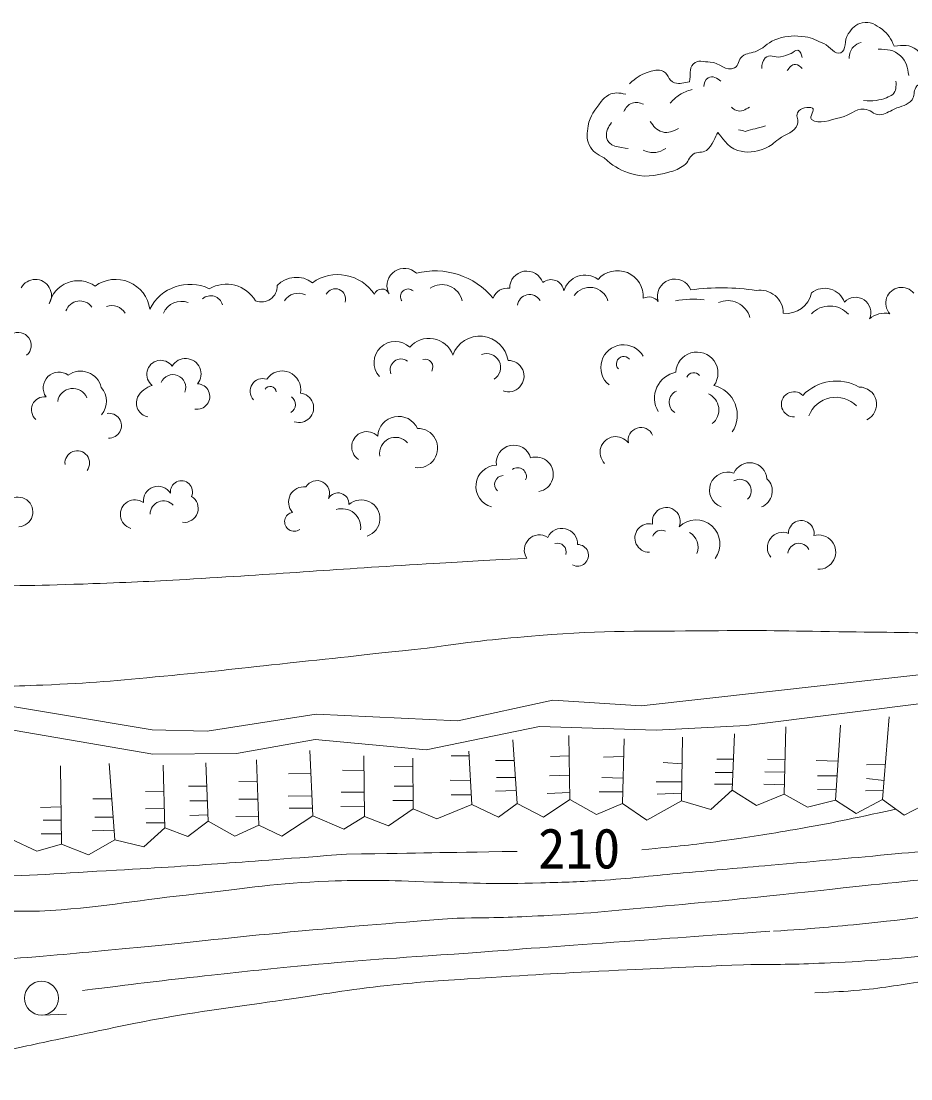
# Model space of a CAD drawing. Units: millimetres, scale not verified. Extents: x 40000 to 680000, y 20000 to 380000.
# Drawn here: x 435185 to 475652, y 262199 to 310325 of the extents above; entities that cross this region are included whole.
import ezdxf
from ezdxf.enums import TextEntityAlignment as Align

# ---------------------------------------------------------------- set-up
doc = ezdxf.new("R2010")
doc.units = ezdxf.units.MM
doc.header["$LTSCALE"] = 1000
doc.layers.add('M-BGD', color=7, linetype='Continuous', lineweight=13)
doc.styles.add('ＭＳ ゴシック', font='')
doc.styles.get('ＭＳ ゴシック').set_extended_font_data('MS Gothic')

msp = doc.modelspace()

# ---------------------------------------------------------------- linework, layer by layer
at = {"layer": 'M-BGD'}
for p, q in [((474365, 274906), (474667, 278674)), ((469894, 275157), (469969, 278222)), ((472230, 274881), (472456, 278297)), ((460147, 274906), (460097, 277820)), ((465221, 274856), (465272, 277744)), ((467532, 275333), (467633, 277895)), ((462534, 274730), (462609, 277669)), ((448448, 274170), (448315, 277140)), ((450797, 274140), (450768, 276903)), ((453014, 274480), (452999, 276785)), ((454743, 276903), (455554, 276889)), ((455688, 274687), (455541, 277110)), ((459268, 276865), (460113, 276892)), ((461679, 276840), (462588, 276863)), ((466829, 276740), (467588, 276739)), ((469140, 276740), (469933, 276737)), ((437023, 272877), (436979, 276438)), ((439446, 273069), (439195, 276542)), ((441722, 273616), (441648, 276468)), ((445995, 273741), (445891, 276711)), ((452157, 276416), (453001, 276430)), ((456756, 276689), (457612, 276691)), ((464392, 276589), (465251, 276538)), ((471351, 276689), (472348, 276658)), ((473637, 276488), (474494, 276511)), ((447340, 276076), (448361, 276107)), ((449807, 276238), (450775, 276224)), ((454698, 275795), (455622, 275768)), ((456806, 275911), (457664, 275914)), ((459218, 275986), (460128, 276012)), ((461604, 275911), (462563, 275883)), ((466754, 276137), (467564, 276131)), ((469015, 276162), (469918, 276159)), ((471401, 275986), (472303, 275979)), ((473637, 275860), (474435, 275779)), ((442803, 275514), (443625, 275516)), ((445079, 275736), (445925, 275751)), ((452157, 275514), (453007, 275514)), ((456756, 275283), (457704, 275316)), ((464066, 275710), (465236, 275708)), ((466729, 275609), (467543, 275607)), ((468964, 275609), (469904, 275584)), ((471401, 275358), (472263, 275376)), ((473586, 275308), (474399, 275326)), ((438442, 274946), (439311, 274936)), ((440835, 275271), (441680, 275257)), ((442862, 274849), (443651, 274852)), ((445079, 274923), (445954, 274923)), ((447325, 275056), (448407, 275071)), ((449733, 275248), (450785, 275249)), ((452098, 274864), (453011, 274864)), ((454743, 275115), (455662, 275116)), ((459117, 275182), (460141, 275234)), ((461478, 275257), (462547, 275256)), ((464116, 275157), (465227, 275205)), ((436063, 274547), (437002, 274577)), ((440835, 274488), (441699, 274504)), ((447369, 274509), (448433, 274510)), ((449719, 274598), (450792, 274599)), ((436181, 273970), (437009, 273971)), ((438530, 274103), (439371, 274108)), ((440865, 273852), (441716, 273854)), ((442862, 274184), (443676, 274215)), ((444946, 274140), (445980, 274155)), ((438412, 273483), (439414, 273517)), ((436092, 273350), (437017, 273351)), ((436133, 265098), (437241, 265147))]:
    msp.add_line(p, q, dxfattribs=at)
for points in [[(441143, 278077), (443651, 278025), (448605, 278794), (455054, 278495), (459367, 279434), (463381, 279178), (477644, 280758), (486057, 280715)], [(403103, 279466), (412607, 280012), (416626, 279961), (423861, 279635), (432703, 279484), (441143, 278077)], [(441169, 276972), (444975, 277000), (448562, 277641), (453602, 277171), (458769, 278238), (464064, 278068), (468164, 278281), (476747, 279349), (486142, 279349)], [(441169, 276972), (432427, 278479), (423911, 278479), (414365, 278630), (409140, 278655), (403404, 278260)], [(443687, 273926), (444901, 273239), (445995, 273741), (447044, 273239), (448448, 274170), (449866, 273564), (450797, 274140), (451891, 273711), (453014, 274480), (454092, 274037), (455688, 274687), (456900, 274110), (457742, 274731), (457550, 277627)], [(430361, 273499), (430566, 273350), (431570, 272773), (432694, 272877), (433713, 272256), (434733, 273099), (435900, 272552), (437023, 272877), (438250, 272389), (439446, 273069), (440762, 272759), (441722, 273616), (442771, 273232), (443687, 273926), (443584, 276571)], [(457742, 274731), (458941, 274102), (460147, 274906), (461353, 274228), (462534, 274730), (463639, 273976), (465221, 274856), (466553, 274454), (467532, 275333), (468638, 274629), (469894, 275157), (470949, 274554), (472230, 274881), (473159, 274278), (474365, 274906), (475345, 274202), (476576, 274830)]]:
    msp.add_lwpolyline(points, dxfattribs=at)
msp.add_circle((436111, 265868), 770, dxfattribs=at)
for centre, radius, start, end in [((452611, 298290), 786, 45.694, 201.3917), ((454014, 295532), 3429, 39.7046, 104.4176), ((458179, 298180), 774, 18.5455, 180.3792), ((462306, 297791), 1180, 356.6473, 138.3116), ((435828, 297836), 737, 329.9784, 150.7741), ((437778, 297168), 1346, 55.0042, 167.1633), ((439480, 297002), 1572, 7.7971, 126.2255), ((447705, 297450), 1220, 53.1036, 135.8307), ((449590, 296805), 1988, 33.3387, 125.422), ((459288, 297979), 584, 6.8834, 130.0347), ((460833, 297762), 1007, 53.9842, 163.4393), ((464915, 297803), 787, 22.0604, 197.1242), ((442858, 296323), 2028, 64.2315, 153.8841), ((444516, 296807), 1550, 30.6172, 120.03), ((446112, 298266), 719, 248.6373, 2.7155), ((447792, 297189), 755, 64.995, 147.2937), ((449477, 297685), 464, 342.581, 152.6587), ((451595, 297768), 368, 24.9328, 159.3094), ((452781, 297798), 340, 47.6978, 216.2766), ((454320, 297389), 949, 12.6683, 124.07), ((457307, 297484), 697, 81.8861, 160.0414), ((461049, 297346), 865, 16.8211, 144.5591), ((467021, 287968), 10224, 81.0069, 97.735), ((468803, 297036), 1047, 0.0209, 100.1383), ((469996, 298183), 1156, 262.7418, 349.1793), ((471727, 297197), 973, 20.5711, 127.7905), ((475233, 297490), 722, 38.7588, 221.3627), ((437855, 296920), 674, 36.0821, 160.8602), ((442477, 296674), 902, 70.0117, 155.7695), ((443803, 297271), 560, 15.4804, 130.538), ((458312, 297327), 559, 31.8208, 172.9407), ((463726, 297206), 570, 39.9364, 115.006), ((465754, 293481), 4195, 83.2387, 101.1665), ((467319, 296554), 1054, 15.9224, 113.3852), ((473144, 297073), 688, 335.3015, 137.3184), ((439298, 296638), 744, 33.0499, 108.07), ((471961, 296209), 1154, 42.3169, 135.9729), ((474465, 295946), 1091, 78.0358, 129.6618), ((435058, 295573), 587, 309.9687, 120.8209), ((456042, 294691), 1302, 8.497, 160.0818), ((452198, 294789), 960, 46.5663, 221.3119), ((453736, 294742), 1151, 19.9497, 139.6993), ((462585, 294565), 1033, 29.7529, 230.2209), ((456354, 294564), 638, 303.0811, 111.0631), ((462600, 294728), 338, 41.3471, 222.6274), ((465922, 294310), 959, 323.9626, 177.6794), ((441536, 294255), 638, 36.0003, 232.5895), ((442660, 294270), 706, 321.0542, 149.2968), ((452465, 294461), 494, 53.567, 201.3854), ((453552, 294586), 359, 329.9592, 104.6487), ((457347, 294172), 712, 250.087, 91.3264), ((436905, 293639), 716, 54.4002, 214.751), ((437885, 293430), 972, 13.6951, 125.4392), ((442089, 293659), 581, 338.8677, 157.9897), ((446168, 293489), 571, 71.1389, 222.9223), ((447057, 293566), 844, 348.7633, 146.6655), ((465193, 293173), 1198, 100.9989, 210.4785), ((465778, 293985), 341, 38.6319, 156.2309), ((437536, 292919), 696, 22.6132, 171.3233), ((438110, 293030), 955, 320.1335, 41.2306), ((441417, 292731), 1052, 104.7845, 152.5351), ((443182, 293245), 582, 260.1861, 87.407), ((446509, 293435), 272, 3.507, 148.4205), ((466376, 292401), 1382, 326.3537, 76.5418), ((472260, 291855), 2095, 60.1841, 136.5477), ((473318, 292894), 779, 295.5071, 91.1904), ((436248, 292643), 592, 83.4053, 228.8217), ((441079, 292952), 652, 156.093, 257.786), ((447239, 292882), 421, 301.3302, 54.579), ((447819, 292733), 672, 251.7558, 84.3559), ((465222, 292984), 561, 114.4545, 236.7481), ((466115, 292636), 804, 309.1262, 65.6459), ((470336, 292889), 573, 45.3135, 272.6115), ((472241, 291899), 1312, 44.5457, 159.0973), ((439180, 291919), 565, 267.3022, 98.7234), ((452350, 291392), 950, 25.0398, 176.9673), ((450911, 290957), 690, 44.6961, 235.6928), ((453233, 290898), 896, 262.1163, 91.4347), ((463374, 291254), 583, 23.3362, 191.9641), ((452213, 290667), 722, 40.9625, 190.3195), ((462231, 290707), 714, 36.6677, 224.754), ((437736, 290219), 560, 323.1532, 186.0943), ((457591, 290236), 798, 15.941, 187.7432), ((458600, 289702), 791, 279.776, 107.854), ((468323, 289448), 786, 4.041, 157.0343), ((456845, 289155), 974, 92.626, 253.8669), ((457767, 289609), 398, 336.5227, 126.7423), ((467312, 288987), 819, 69.4609, 249.2213), ((442476, 288914), 502, 335.082, 186.9728), ((448637, 288840), 579, 335.9758, 149.7815), ((457126, 289246), 406, 93.4229, 227.2694), ((467872, 288956), 523, 312.9013, 121.3921), ((468582, 288941), 769, 290.8497, 46.9628), ((441412, 288495), 669, 32.3322, 185.9351), ((448038, 288447), 691, 81.8714, 223.0229), ((449600, 288363), 496, 355.9108, 150.9751), ((435044, 287993), 673, 272.6407, 124.6429), ((440364, 287881), 665, 54.9208, 252.9285), ((441657, 287886), 609, 42.8315, 178.8774), ((442599, 288157), 639, 263.8277, 58.5725), ((450659, 287698), 845, 288.2951, 131.842), ((447604, 287547), 434, 99.3841, 306.1179), ((449779, 287290), 852, 352.0516, 107.8268), ((464531, 287562), 634, 337.067, 191.0393), ((463751, 286810), 650, 75.9208, 270.6595), ((465881, 286541), 1089, 322.7894, 134.714), ((470669, 287019), 582, 349.7384, 180.3221), ((458759, 286260), 690, 56.8887, 213.1113), ((459781, 286534), 712, 358.1959, 154.7324), ((464299, 286744), 415, 63.0042, 159.7371), ((465201, 286397), 773, 338.1487, 59.6235), ((469822, 286373), 695, 67.6594, 219.0284), ((471454, 286164), 781, 267.2984, 105.7942), ((459569, 286165), 410, 344.9967, 105.0033), ((460496, 286018), 493, 242.2925, 90.3649), ((470564, 286061), 505, 26.6267, 174.2483)]:
    msp.add_arc(centre, radius, start, end, dxfattribs=at)
for points, knots in [([(462854, 307478), (463171, 307744), (463306, 307885), (463666, 307991), (463908, 308062), (464061, 308134), (464306, 308076), (464616, 308003), (464601, 307619), (464904, 307521), (465158, 307438), (465320, 307547), (465587, 307564), (465587, 307564), (465587, 307564), (465587, 307564), (465654, 307881), (465534, 308141), (465758, 308375), (465967, 308593), (466225, 308469), (466527, 308460), (466972, 308448), (467242, 307999), (467637, 308204), (467851, 308315), (467792, 308564), (467979, 308717), (468199, 308897), (468404, 308852), (468662, 308973), (469048, 309154), (469194, 309403), (469601, 309528), (470065, 309670), (470359, 309674), (470840, 309613), (471191, 309569), (471360, 309431), (471694, 309314), (471694, 309314), (471694, 309314), (471694, 309314), (471994, 309148), (472198, 308784), (472463, 308887), (472739, 308996), (472595, 309450), (472804, 309742), (472991, 310002), (473131, 310192), (473445, 310254), (473807, 310325), (474044, 310173), (474342, 309955), (474640, 309736), (474732, 309539), (474897, 309186)], [0, 0, 0, 0, 1, 1, 1, 2, 2, 2, 3, 3, 3, 4, 4, 4, 5, 5, 5, 6, 6, 6, 7, 7, 7, 8, 8, 8, 9, 9, 9, 10, 10, 10, 11, 11, 11, 12, 12, 12, 13, 13, 13, 14, 14, 14, 15, 15, 15, 16, 16, 16, 17, 17, 17, 18, 18, 18, 19, 19, 19, 19]), ([(474897, 309186), (475293, 309222), (475614, 309280), (475922, 309016), (476154, 308816), (476222, 308627), (476306, 308332), (476370, 308107), (476425, 307956), (476349, 307734), (476268, 307500), (476004, 307522), (475879, 307307), (475765, 307111), (475846, 306932), (475708, 306752), (475491, 306468), (475222, 306474), (474897, 306325), (474638, 306206), (474499, 306074), (474214, 306069), (473929, 306063), (473815, 306318), (473530, 306325), (473087, 306336), (472895, 306036), (472463, 305941), (471957, 305829), (471471, 305594), (471139, 305855), (471010, 305957), (471309, 306319), (471182, 306368), (471004, 306436), (470621, 306406), (470498, 306154), (470411, 305974), (470568, 305829), (470498, 305642), (470349, 305242), (469986, 305216), (469644, 304959), (469404, 304778), (469285, 304637), (469004, 304532), (468549, 304362), (468231, 304312), (467765, 304446), (467311, 304577), (467016, 305124), (466868, 305258), (466868, 305258), (466868, 305258), (466868, 305258), (466753, 305075), (466654, 304673), (466356, 304446), (466163, 304299), (465957, 304414), (465758, 304275), (465544, 304126), (465546, 303911), (465331, 303763), (465104, 303606), (464958, 303532), (464690, 303464), (463979, 303284), (463503, 303174), (462811, 303421), (462332, 303593), (462106, 303745), (461701, 304105)], [0, 0, 0, 0, 1, 1, 1, 2, 2, 2, 3, 3, 3, 4, 4, 4, 5, 5, 5, 6, 6, 6, 7, 7, 7, 8, 8, 8, 9, 9, 9, 10, 10, 10, 11, 11, 11, 12, 12, 12, 13, 13, 13, 14, 14, 14, 15, 15, 15, 16, 16, 16, 17, 17, 17, 18, 18, 18, 19, 19, 19, 20, 20, 20, 21, 21, 21, 22, 22, 22, 23, 23, 23, 24, 24, 24, 24]), ([(468873, 308174), (468872, 308351), (468891, 308508), (469024, 308651), (469211, 308853), (469456, 308650), (469727, 308702), (469919, 308738), (470023, 308780), (470204, 308852), (470327, 308901), (470383, 309027), (470506, 309003), (470645, 308975), (470680, 308798), (470707, 308676)], [0, 0, 0, 0, 1, 1, 1, 2, 2, 2, 3, 3, 3, 4, 4, 4, 5, 5, 5, 5]), ([(472842, 308626), (472878, 308851), (472886, 308999), (473043, 309154), (473156, 309264), (473239, 309304), (473395, 309355)], [0, 0, 0, 0, 1, 1, 1, 2, 2, 2, 2]), ([(474173, 309053), (474576, 309038), (474881, 309034), (475178, 308752), (475456, 308488), (475502, 308220), (475555, 307847)], [0, 0, 0, 0, 1, 1, 1, 2, 2, 2, 2]), ([(470029, 308074), (470127, 308208), (470223, 308364), (470405, 308350), (470541, 308339), (470623, 308266), (470707, 308174)], [0, 0, 0, 0, 1, 1, 1, 2, 2, 2, 2]), ([(466235, 307345), (466254, 307494), (466289, 307651), (466436, 307747), (466632, 307874), (466849, 307708), (467014, 307596)], [0, 0, 0, 0, 1, 1, 1, 2, 2, 2, 2]), ([(473495, 306717), (473755, 306696), (473850, 306684), (474073, 306717), (474264, 306745), (474372, 306769), (474550, 306843), (474664, 306890), (474735, 306911), (474827, 306993), (475008, 307155), (474976, 307354), (474977, 307596)], [0, 0, 0, 0, 1, 1, 1, 2, 2, 2, 3, 3, 3, 4, 4, 4, 4]), ([(461701, 304105), (461386, 304271), (461166, 304380), (461018, 304702), (460879, 305006), (460923, 305226), (460975, 305556), (461051, 306043), (461284, 306268), (461573, 306667), (461677, 306810), (461760, 306879), (461915, 306966), (462177, 307112), (462374, 307053), (462683, 307008)], [0, 0, 0, 0, 1, 1, 1, 2, 2, 2, 3, 3, 3, 4, 4, 4, 5, 5, 5, 5]), ([(464703, 306591), (464875, 306777), (464944, 306846), (465130, 306968), (465336, 307103), (465441, 307134), (465708, 307219)], [0, 0, 0, 0, 1, 1, 1, 2, 2, 2, 2]), ([(462593, 306215), (462697, 306391), (462774, 306521), (462970, 306591), (463165, 306661), (463306, 306610), (463497, 306541)], [0, 0, 0, 0, 1, 1, 1, 2, 2, 2, 2]), ([(467491, 306416), (467563, 306338), (467619, 306304), (467717, 306265), (467943, 306174), (468107, 306303), (468320, 306416)], [0, 0, 0, 0, 1, 1, 1, 2, 2, 2, 2]), ([(462794, 304532), (462434, 304580), (461883, 304615), (461814, 305034), (461769, 305306), (461895, 305527), (462040, 305712)], [0, 0, 0, 0, 1, 1, 1, 2, 2, 2, 2]), ([(465080, 305436), (464826, 305309), (464632, 305210), (464351, 305285), (464076, 305359), (463955, 305533), (463799, 305762)], [0, 0, 0, 0, 1, 1, 1, 2, 2, 2, 2]), ([(467818, 305386), (467953, 305352), (468002, 305340), (468119, 305310), (468119, 305310), (468119, 305310), (468119, 305310), (468482, 305408), (468634, 305449), (469049, 305561)], [0, 0, 0, 0, 1, 1, 1, 2, 2, 2, 3, 3, 3, 3]), ([(463472, 304456), (463704, 304375), (463823, 304323), (464050, 304356), (464238, 304382), (464328, 304428), (464502, 304532)], [0, 0, 0, 0, 1, 1, 1, 2, 2, 2, 2]), ([(432043, 284603), (435140, 284638), (435947, 284639), (438448, 284731), (440234, 284797), (441234, 284841), (443018, 284945), (447156, 285186), (449470, 285388), (453608, 285628), (455395, 285731), (455958, 285765), (458182, 285883)], [0, 0, 0, 0, 1, 1, 1, 2, 2, 2, 3, 3, 3, 4, 4, 4, 4]), ([(453654, 281802), (456067, 282138), (456755, 282209), (458752, 282373), (461762, 282622), (463462, 282551), (466482, 282587), (468784, 282615), (470073, 282580), (472375, 282544), (474594, 282510), (475839, 282530), (478055, 282416), (480344, 282299), (481622, 282152), (483905, 281946), (486243, 281736), (487552, 281609), (489884, 281349), (492039, 281108), (493243, 280945), (495393, 280665), (497613, 280376), (498855, 280207), (501072, 279897), (504600, 279403), (505717, 279222), (510091, 278548)], [0, 0, 0, 0, 1, 1, 1, 2, 2, 2, 3, 3, 3, 4, 4, 4, 5, 5, 5, 6, 6, 6, 7, 7, 7, 8, 8, 8, 9, 9, 9, 9]), ([(429697, 280311), (430867, 280173), (431205, 280149), (432176, 280094), (433733, 280006), (434611, 280063), (436170, 280119), (438323, 280196), (439526, 280324), (441671, 280521), (443734, 280710), (444886, 280854), (446946, 281073), (449567, 281352), (450388, 281443), (453654, 281802)], [0, 0, 0, 0, 1, 1, 1, 2, 2, 2, 3, 3, 3, 4, 4, 4, 5, 5, 5, 5]), ([(463419, 272622), (465161, 272791), (465628, 272834), (467037, 273024), (468356, 273202), (469092, 273324), (470403, 273552), (472196, 273863), (472780, 273998), (474971, 274471)], [0, 0, 0, 0, 1, 1, 1, 2, 2, 2, 3, 3, 3, 3]), ([(453506, 271167), (456054, 271099), (456746, 271058), (458822, 271115), (459961, 271146), (460600, 271161), (461736, 271241), (463132, 271339), (463910, 271442), (465303, 271567), (466863, 271707), (467738, 271779), (469298, 271919), (471241, 272093), (472329, 272191), (474271, 272371), (476146, 272545), (477197, 272630), (479069, 272823), (480703, 272992), (481223, 273050), (483250, 273283)], [0, 0, 0, 0, 1, 1, 1, 2, 2, 2, 3, 3, 3, 4, 4, 4, 5, 5, 5, 6, 6, 6, 7, 7, 7, 7]), ([(427713, 271460), (428686, 271366), (428963, 271351), (429767, 271318), (431061, 271265), (431788, 271332), (433083, 271368), (435597, 271439), (437003, 271552), (439514, 271695), (443608, 271928), (444914, 272040), (449989, 272423)], [0, 0, 0, 0, 1, 1, 1, 2, 2, 2, 3, 3, 3, 4, 4, 4, 4]), ([(470358, 270643), (473865, 271023), (474760, 271129), (477586, 271394), (478867, 271514), (479583, 271602), (480866, 271689), (482618, 271809), (483206, 271806), (485359, 271837)], [0, 0, 0, 0, 1, 1, 1, 2, 2, 2, 3, 3, 3, 3]), ([(424674, 270656), (428349, 270226), (429359, 270047), (432379, 269911), (433262, 269872), (433757, 269845), (434640, 269836), (435376, 269829), (435790, 269811), (436524, 269861), (439125, 270038), (440564, 270339), (443156, 270615), (445499, 270864), (446805, 271116), (449160, 271192), (450856, 271247), (451454, 271246), (453506, 271167)], [0, 0, 0, 0, 1, 1, 1, 2, 2, 2, 3, 3, 3, 4, 4, 4, 5, 5, 5, 6, 6, 6, 6]), ([(455013, 269509), (456910, 269533), (457422, 269550), (458965, 269623), (461128, 269727), (462334, 269875), (464492, 270067), (466785, 270270), (467516, 270347), (470358, 270643)], [0, 0, 0, 0, 1, 1, 1, 2, 2, 2, 3, 3, 3, 3]), ([(469400, 268911), (471288, 269046), (471788, 269090), (473316, 269237), (475665, 269462), (476967, 269717), (479315, 269961), (481326, 270169), (482453, 270304), (484472, 270404), (485902, 270475), (486381, 270490), (488137, 270507)], [0, 0, 0, 0, 1, 1, 1, 2, 2, 2, 3, 3, 3, 4, 4, 4, 4]), ([(423568, 267390), (426973, 267300), (427931, 267243), (430722, 267374), (432589, 267462), (433631, 267572), (435494, 267726), (437439, 267886), (438526, 267992), (440468, 268178), (443188, 268438), (444706, 268629), (447427, 268881), (450387, 269155), (451334, 269226), (455013, 269509)], [0, 0, 0, 0, 1, 1, 1, 2, 2, 2, 3, 3, 3, 4, 4, 4, 5, 5, 5, 5]), ([(468037, 267394), (469938, 267402), (470454, 267411), (472000, 267478), (473874, 267560), (474920, 267669), (476788, 267833), (478892, 268017), (480067, 268166), (482167, 268394), (484552, 268653), (485304, 268742), (488270, 269089)], [0, 0, 0, 0, 1, 1, 1, 2, 2, 2, 3, 3, 3, 4, 4, 4, 4]), ([(454887, 267877), (458421, 268141), (459308, 268207), (462142, 268412), (464912, 268612), (465780, 268673), (469235, 268914)], [0, 0, 0, 0, 1, 1, 1, 2, 2, 2, 2]), ([(437981, 266219), (440515, 266536), (441163, 266618), (443206, 266847), (444981, 267045), (445975, 267154), (447753, 267324), (450535, 267590), (451437, 267640), (454887, 267877)], [0, 0, 0, 0, 1, 1, 1, 2, 2, 2, 3, 3, 3, 3]), ([(455490, 266746), (458611, 266938), (459406, 266987), (461918, 267116), (464307, 267238), (465065, 267270), (468037, 267394)], [0, 0, 0, 0, 1, 1, 1, 2, 2, 2, 2]), ([(471285, 266120), (472257, 266153), (472529, 266171), (473324, 266238), (474532, 266340), (475196, 266501), (476398, 266652), (477591, 266802), (478260, 266884), (479457, 267007), (480430, 267106), (480977, 267162), (481954, 267214), (483984, 267320), (485123, 267315), (487155, 267347), (490356, 267396), (491394, 267365), (495351, 267308)], [0, 0, 0, 0, 1, 1, 1, 2, 2, 2, 3, 3, 3, 4, 4, 4, 5, 5, 5, 6, 6, 6, 6]), ([(425522, 262199), (426671, 262255), (426994, 262276), (427933, 262375), (429048, 262493), (429666, 262616), (430772, 262802), (432189, 263041), (432979, 263199), (434389, 263480), (435657, 263734), (436363, 263899), (437630, 264159), (439189, 264478), (440056, 264688), (441624, 264963), (443774, 265339), (444990, 265479), (447150, 265792), (448984, 266057), (450005, 266251), (451848, 266445), (453268, 266594), (453743, 266633), (455490, 266746)], [0, 0, 0, 0, 1, 1, 1, 2, 2, 2, 3, 3, 3, 4, 4, 4, 5, 5, 5, 6, 6, 6, 7, 7, 7, 8, 8, 8, 8])]:
    msp.add_open_spline(points, degree=3, knots=knots, dxfattribs=at)
msp.add_open_spline([(449989, 272423), (453866, 272485), (453866, 272485), (457742, 272547)], degree=3, dxfattribs=at)

# ---------------------------------------------------------------- texts
at = {"layer": 'M-BGD', "style": 'ＭＳ ゴシック'}
msp.add_text('210', height=1833, dxfattribs=at).set_placement((460566, 271220), align=Align.BOTTOM_CENTER)

doc.saveas('drawing.dxf')
